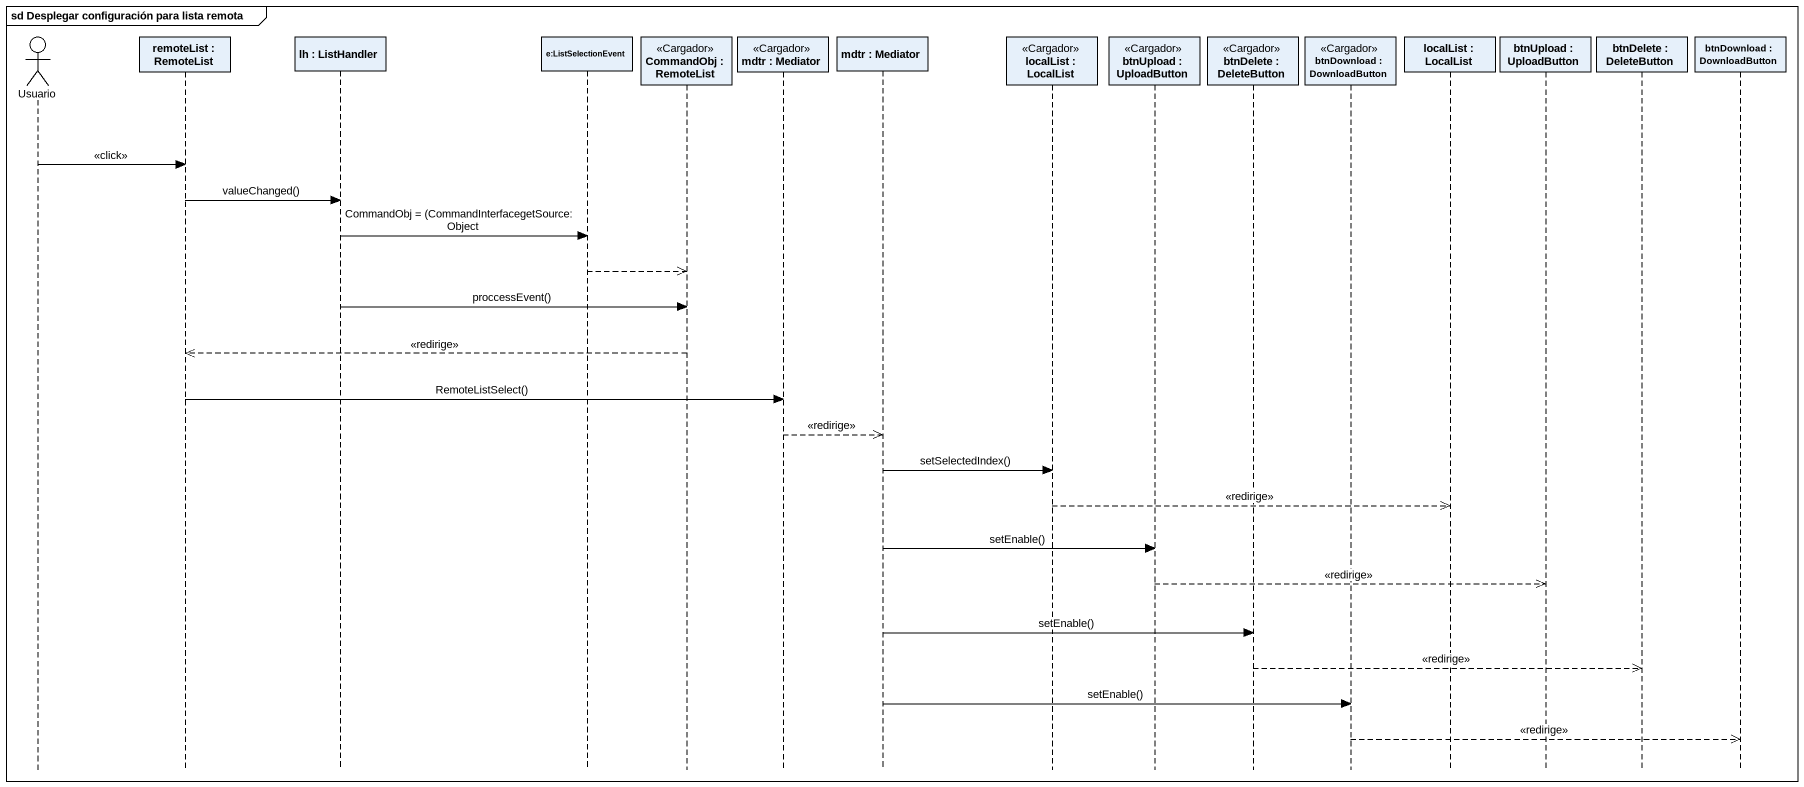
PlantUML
@startuml
mainframe sd Desplegar configuración para lista remota
hide footbox
actor Usuario
participant "remoteList : RemoteList" as remoteList
participant "lh : ListHandler" as lh
participant "e:ListSelectionEvent" as e_ListSelectionEvent
participant "CommandObj : RemoteList" as CommandObj <<Cargador>>
participant "mdtr : Mediator" as mdtr <<Cargador>>
participant "mdtr : Mediator" as mdtr_2
participant "localList : LocalList" as localList <<Cargador>>
participant "btnUpload : UploadButton" as btnUpload <<Cargador>>
participant "btnDelete : DeleteButton" as btnDelete <<Cargador>>
participant "btnDownload : DownloadButton" as btnDownload <<Cargador>>
participant "localList : LocalList" as localList_2
participant "btnUpload : UploadButton" as btnUpload_2
participant "btnDelete : DeleteButton" as btnDelete_2
participant "btnDownload : DownloadButton" as btnDownload_2

Usuario -> remoteList : <<click>>
remoteList -> lh : valueChanged()
lh -> e_ListSelectionEvent : CommandObj = (CommandInterfacegetSource: Object
e_ListSelectionEvent -->> CommandObj
lh -> CommandObj : proccessEvent()
CommandObj -->> remoteList : <<redirige>>
remoteList -> mdtr : RemoteListSelect()
mdtr -->> mdtr_2 : <<redirige>>
mdtr_2 -> localList : setSelectedIndex()
localList -->> localList_2 : <<redirige>>
mdtr_2 -> btnUpload : setEnable()
btnUpload -->> btnUpload_2 : <<redirige>>
mdtr_2 -> btnDelete : setEnable()
btnDelete -->> btnDelete_2 : <<redirige>>
mdtr_2 -> btnDownload : setEnable()
btnDownload -->> btnDownload_2 : <<redirige>>
@enduml
